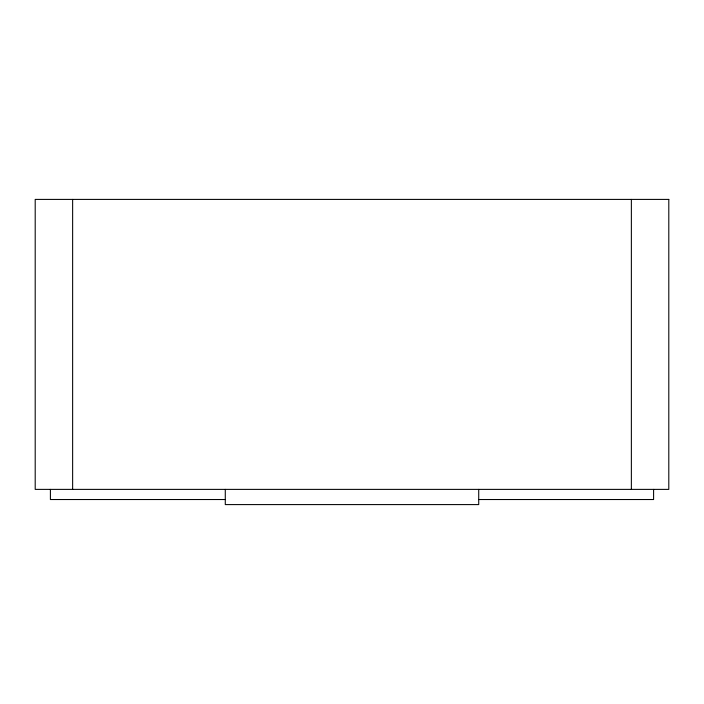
<?xml version="1.0" encoding="UTF-8"?>
<svg xmlns="http://www.w3.org/2000/svg" width="704" height="704" viewBox="0 0 704 704"><rect width="100%" height="100%" fill="white"/><g stroke="black" fill="none" stroke-linecap="round" stroke-linejoin="round"><path stroke-width="1.06" d="M225.28 499.523L50.406 499.523L50.406 489.386M478.72 499.523L653.594 499.523L653.594 489.386M631.365 199.408L631.365 489.386M478.72 489.386L478.72 504.592L225.28 504.592L225.28 489.386M72.635 199.408L72.635 489.386M668.8 199.408L35.2 199.408L35.2 489.386L668.8 489.386L668.8 199.408"/></g></svg>
